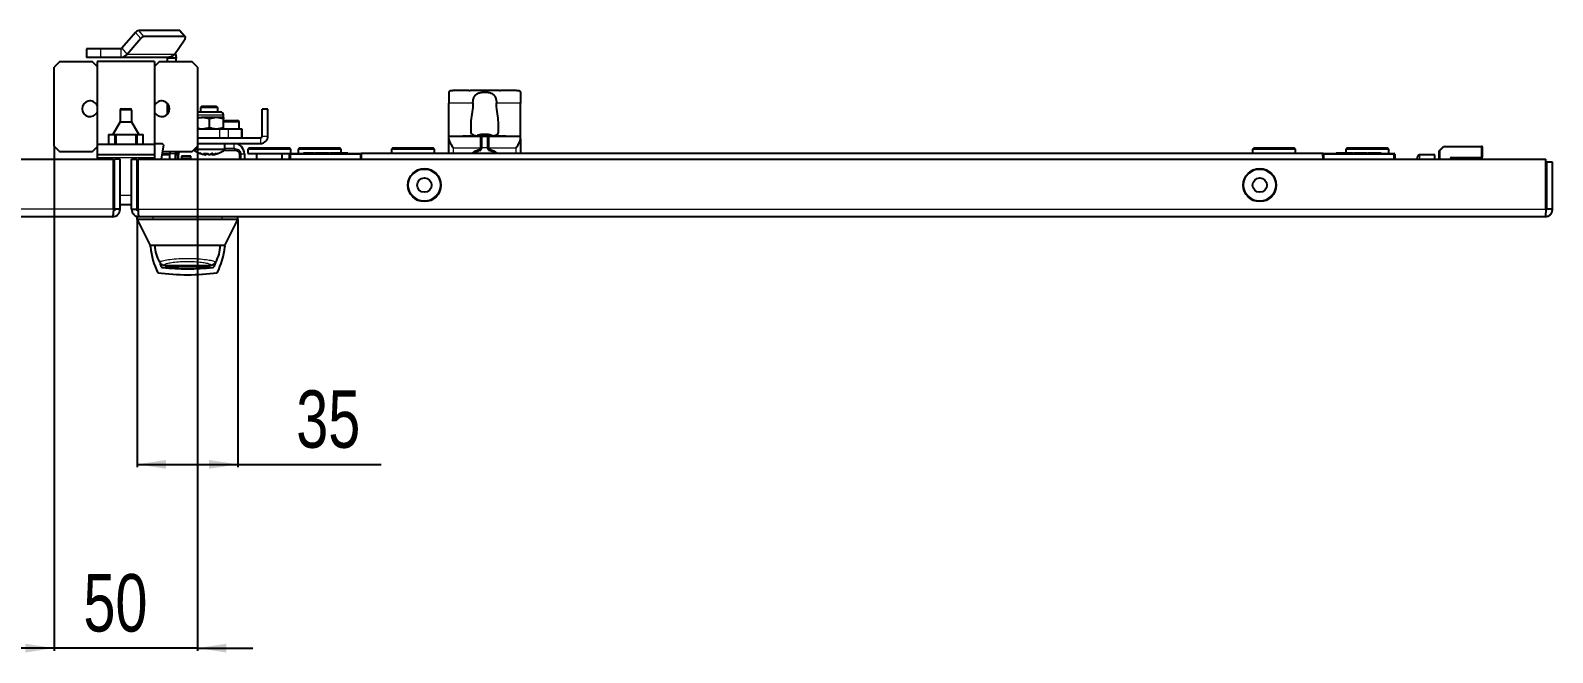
# Model space of a CAD drawing. Header units: millimetres. Extents: x -752 to 2755, y -1229 to 1219.
# Drawn here: x 1852 to 2383, y -1229 to -1013 of the extents above; entities that cross this region are included whole.
import ezdxf

# ---------------------------------------------------------------- set-up
doc = ezdxf.new("R2010")
doc.units = ezdxf.units.MM
doc.layers.add('FORMAT', color=7, linetype='Continuous')
doc.styles.add('SLDTEXTSTYLE0', font='TXT', dxfattribs={"width": 0.75})
doc.dimstyles.new('SLDDIMSTYLE0', dxfattribs={"dimtxt": 20, "dimasz": 10, "dimexe": 0, "dimexo": 0.0625, "dimgap": 5, "dimtad": 2, "dimdec": 1, "dimrnd": 1e-09, "dimzin": 12, "dimdsep": 46, "dimtxsty": 'SLDTEXTSTYLE0', "dimsah": 1, "dimcen": 0.09, "dimadec": 0, "dimazin": 3, "dimtfac": 1, "dimtofl": 0, "dimtmove": 0, "dimatfit": 3, "dimfxl": 0, "dimfrac": 2, "dimtolj": 1, "dimtzin": 12, "dimarcsym": 0})
doc.dimstyles.new('SLDDIMSTYLE1', dxfattribs={"dimtxt": 20, "dimasz": 10, "dimexe": 0, "dimexo": 0.0625, "dimgap": 5, "dimtad": 2, "dimdec": 1, "dimrnd": 1e-09, "dimzin": 12, "dimdsep": 46, "dimtxsty": 'SLDTEXTSTYLE0', "dimsah": 1, "dimcen": 0.09, "dimadec": 0, "dimazin": 3, "dimtfac": 1, "dimtmove": 0, "dimatfit": 0, "dimfxl": 0, "dimfrac": 2, "dimtolj": 1, "dimtzin": 12, "dimarcsym": 0})

# ---------------------------------------------------------------- blocks, each defined once
blk = doc.blocks.new('_D_12')
at = {"layer": 'FORMAT'}
for p, q in [((1860.62, -1052.96), (1860.62, -1228.8)), ((1910.62, -1052.96), (1910.62, -1228.8)), ((1860.62, -1227.8), (1841.39, -1227.8)), ((1910.62, -1227.8), (1860.62, -1227.8)), ((1910.62, -1227.8), (1929.85, -1227.8))]:
    blk.add_line(p, q, dxfattribs=at)
for points in [[(1860.62, -1227.8), (1850.62, -1226.27), (1850.62, -1229.34)], [(1910.62, -1227.8), (1920.62, -1229.34), (1920.62, -1226.27)]]:
    blk.add_solid(points, dxfattribs=at)
at = {"layer": 'FORMAT', "insert": (1870.84, -1202.02), "char_height": 20, "attachment_point": 1, "style": 'SLDTEXTSTYLE0'}
blk.add_mtext('50', dxfattribs=at)
blk = doc.blocks.new('_D_13')
at = {"layer": 'FORMAT'}
for p, q in [((1889.62, -1078.56), (1889.62, -1164.8)), ((1924.62, -1078.56), (1924.62, -1164.8)), ((1889.62, -1163.8), (1924.62, -1163.8)), ((1924.62, -1163.8), (1974.54, -1163.8))]:
    blk.add_line(p, q, dxfattribs=at)
for points in [[(1889.62, -1163.8), (1899.62, -1165.34), (1899.62, -1162.27)], [(1924.62, -1163.8), (1914.62, -1162.27), (1914.62, -1165.34)]]:
    blk.add_solid(points, dxfattribs=at)
at = {"layer": 'FORMAT', "insert": (1944.98, -1138.02), "char_height": 20, "attachment_point": 1, "style": 'SLDTEXTSTYLE0'}
blk.add_mtext('35', dxfattribs=at)

msp = doc.modelspace()

# ---------------------------------------------------------------- linework, layer by layer
at = {"color": 7, "linetype": 'Continuous', "lineweight": 25}
for p, q in [((1904.22, -1012.68), (1890.09, -1012.68)), ((1888.97, -1013.39), (1884.21, -1018.89)), ((1890.81, -1015.51), (1886.05, -1021.01)), ((1906.06, -1014.8), (1891.92, -1014.8)), ((1902.52, -1021.01), (1906.09, -1015.89)), ((1906.35, -1014.91), (1904.51, -1012.78)), ((1871.9, -1019.06), (1871.9, -1022.06)), ((1876.9, -1019.06), (1871.9, -1019.06)), ((1876.9, -1022.06), (1871.9, -1022.06)), ((1883.84, -1019.06), (1876.9, -1019.06)), ((1883.84, -1022.06), (1876.9, -1022.06)), ((1900.37, -1022.06), (1883.84, -1022.06)), ((1903.12, -1022.36), (1900.12, -1022.36)), ((1900.12, -1023.45), (1900.12, -1022.36)), ((1903.12, -1023.45), (1903.12, -1022.36)), ((1862.62, -1023.45), (1860.62, -1025.45)), ((1860.62, -1052.95), (1860.62, -1025.45)), ((1862.62, -1023.45), (1873.87, -1023.45)), ((1875.62, -1025.2), (1873.87, -1023.45)), ((1895.62, -1023.45), (1875.62, -1023.45)), ((1875.62, -1023.45), (1875.62, -1052.45)), ((1897.37, -1023.45), (1895.62, -1025.2)), ((1895.62, -1023.45), (1895.62, -1052.45)), ((1897.37, -1023.45), (1908.62, -1023.45)), ((1910.62, -1025.45), (1908.62, -1023.45)), ((1910.62, -1025.45), (1910.62, -1052.95)), ((2005.14, -1033.65), (1999.62, -1033.65)), ((2006.03, -1033.6), (2005.51, -1033.61)), ((2015.22, -1033.55), (2006.03, -1033.55)), ((2015.74, -1033.61), (2015.22, -1033.59)), ((2021.62, -1033.65), (2016.11, -1033.65)), ((1900.12, -1038.69), (1900.12, -1038.06)), ((1900.12, -1038.69), (1900.57, -1038.69)), ((1900.12, -1041.83), (1900.12, -1038.69)), ((1912.12, -1039.05), (1911.62, -1039.55)), ((1912.12, -1039.05), (1916.91, -1039.05)), ((1916.91, -1039.05), (1917.12, -1039.05)), ((1917.62, -1039.55), (1917.12, -1039.05)), ((1998.12, -1034.21), (1998.12, -1038.05)), ((1998.12, -1049.55), (1998.12, -1038.05)), ((2023.12, -1034.21), (2023.12, -1038.05)), ((2023.12, -1049.55), (2023.12, -1038.05)), ((1883.62, -1044.45), (1881.12, -1048.95)), ((1883.62, -1040.45), (1883.62, -1044.45)), ((1883.62, -1044.45), (1887.63, -1044.45)), ((1884.12, -1039.95), (1887.13, -1039.95)), ((1887.63, -1040.45), (1887.63, -1044.45)), ((1887.63, -1044.45), (1890.12, -1048.95)), ((1910.65, -1041.05), (1910.62, -1041.05)), ((1910.62, -1043.05), (1912.23, -1043.05)), ((1910.65, -1041.05), (1918.59, -1041.05)), ((1911.62, -1039.55), (1911.62, -1041.05)), ((1917.37, -1039.55), (1911.62, -1039.55)), ((1914.76, -1043.49), (1912.23, -1043.05)), ((1917.23, -1043.05), (1912.23, -1043.05)), ((1914.76, -1046.6), (1914.76, -1043.49)), ((1919.69, -1043.49), (1917.23, -1043.05)), ((1919.62, -1043.05), (1917.23, -1043.05)), ((1917.62, -1039.55), (1917.37, -1039.55)), ((1917.62, -1041.05), (1917.62, -1039.55)), ((1919.62, -1043.05), (1919.62, -1042.08)), ((1919.69, -1043.08), (1919.62, -1043.05)), ((1919.62, -1043.05), (1919.62, -1043.05)), ((1919.69, -1043.14), (1919.64, -1043.11)), ((1919.69, -1046.6), (1919.69, -1043.49)), ((1919.69, -1044.05), (1924.52, -1044.05)), ((1935.12, -1040.05), (1933.12, -1040.05)), ((1933.12, -1049.45), (1933.12, -1040.05)), ((1935.12, -1049.45), (1935.12, -1040.05)), ((1879.62, -1048.95), (1879.62, -1052.45)), ((1879.62, -1048.95), (1881.12, -1048.95)), ((1881.12, -1048.95), (1890.12, -1048.95)), ((1882.12, -1048.95), (1882.12, -1052.45)), ((1889.12, -1048.95), (1889.12, -1052.45)), ((1890.12, -1048.95), (1891.62, -1048.95)), ((1891.62, -1052.45), (1891.62, -1048.95)), ((1918.31, -1047.05), (1910.62, -1047.05)), ((1914.76, -1046.6), (1912.23, -1047.05)), ((1919.69, -1046.6), (1917.23, -1047.05)), ((1921.39, -1047.05), (1918.31, -1047.05)), ((1919.62, -1047.05), (1919.62, -1047.05)), ((1925.85, -1047.05), (1921.39, -1047.05)), ((1925.12, -1047.05), (1925.12, -1044.65)), ((1926.12, -1047.05), (1925.85, -1047.05)), ((1926.12, -1050.05), (1926.12, -1047.05)), ((1998.12, -1050.42), (1998.12, -1049.55)), ((1998.12, -1049.55), (2011.62, -1049.55)), ((2003, -1049.45), (2003, -1049.55)), ((2003.15, -1049.45), (2003.15, -1049.55)), ((2003.26, -1049.45), (2003.26, -1049.55)), ((2004.07, -1049.45), (2003.26, -1049.45)), ((2004.07, -1049.45), (2004.07, -1049.55)), ((2004.23, -1049.45), (2004.23, -1049.55)), ((2004.34, -1049.45), (2004.34, -1049.55)), ((2004.68, -1049.45), (2004.68, -1049.55)), ((2004.86, -1049.45), (2004.86, -1049.55)), ((2005.4, -1049.45), (2005.4, -1049.55)), ((2005.77, -1045.33), (2005.77, -1047.92)), ((2005.88, -1049.45), (2005.88, -1049.55)), ((2006.05, -1049.45), (2006.05, -1049.55)), ((2006.5, -1049.45), (2006.5, -1049.55)), ((2006.64, -1049.45), (2006.64, -1049.55)), ((2006.76, -1049.45), (2006.76, -1049.55)), ((2007.08, -1049.45), (2007.08, -1049.55)), ((2008.35, -1049.45), (2007.24, -1049.45)), ((2008.35, -1049.45), (2008.35, -1049.55)), ((2008.49, -1049.45), (2008.49, -1049.55)), ((2008.68, -1049.45), (2008.68, -1049.55)), ((2008.69, -1049.45), (2008.69, -1049.55)), ((2009.29, -1049.45), (2008.69, -1049.45)), ((2009.29, -1049.45), (2009.29, -1049.55)), ((2010.18, -1049.45), (2009.61, -1049.45)), ((2009.62, -1053.55), (2009.62, -1049.55)), ((2009.62, -1049.55), (2011.62, -1049.55)), ((2009.9, -1049.22), (2009.87, -1048.99)), ((2010.12, -1049.22), (2010.1, -1048.92)), ((2010.18, -1049.45), (2010.18, -1049.55)), ((2010.19, -1049.45), (2010.19, -1049.55)), ((2010.2, -1049.45), (2010.37, -1049.45)), ((2010.37, -1049.45), (2010.37, -1049.45)), ((2010.37, -1049.45), (2010.37, -1049.55)), ((2010.39, -1049.45), (2010.39, -1049.55)), ((2010.55, -1049.45), (2010.55, -1049.55)), ((2011.34, -1049.45), (2010.55, -1049.45)), ((2011.34, -1049.45), (2011.34, -1049.55)), ((2011.49, -1049.45), (2011.49, -1049.55)), ((2011.57, -1048.95), (2011.57, -1048.92)), ((2011.61, -1049.45), (2011.61, -1049.55)), ((2011.62, -1049.55), (2011.62, -1053.55)), ((2011.64, -1049.48), (2011.89, -1049.47)), ((2012.04, -1049.45), (2012.04, -1049.55)), ((2012.12, -1049.55), (2023.12, -1049.55)), ((2012.13, -1049.04), (2012.13, -1048.99)), ((2012.16, -1049.45), (2012.16, -1049.55)), ((2012.53, -1049.45), (2012.53, -1049.55)), ((2012.78, -1049.45), (2012.78, -1049.55)), ((2012.9, -1049.45), (2012.9, -1049.55)), ((2013.05, -1049.45), (2013.05, -1049.55)), ((2013.16, -1049.45), (2013.16, -1049.55)), ((2013.6, -1049.45), (2013.6, -1049.55)), ((2013.62, -1049.45), (2013.6, -1049.45)), ((2013.63, -1049.45), (2013.63, -1049.55)), ((2013.66, -1049.45), (2013.66, -1049.55)), ((2013.83, -1049.45), (2013.83, -1049.55)), ((2014.18, -1049.45), (2014.18, -1049.55)), ((2014.67, -1049.45), (2014.67, -1049.55)), ((2014.87, -1049.45), (2014.87, -1049.55)), ((2015.21, -1049.45), (2015.21, -1049.55)), ((2015.36, -1049.45), (2015.36, -1049.55)), ((2016.43, -1049.45), (2015.36, -1049.45)), ((2015.47, -1047.92), (2015.47, -1045.33)), ((2016.43, -1049.45), (2016.43, -1049.55)), ((2016.74, -1049.45), (2016.74, -1049.55)), ((2016.9, -1049.45), (2016.9, -1049.55)), ((2017.28, -1049.45), (2017.28, -1049.55)), ((2018.03, -1049.45), (2017.28, -1049.45)), ((2018.03, -1049.45), (2018.03, -1049.55)), ((2023.12, -1050.42), (2023.12, -1049.55)), ((1860.62, -1052.95), (1862.62, -1054.95)), ((1873.87, -1054.95), (1862.62, -1054.95)), ((1873.87, -1054.95), (1875.62, -1053.2)), ((1895.62, -1052.45), (1875.62, -1052.45)), ((1875.62, -1052.45), (1875.62, -1055.95)), ((1895.62, -1052.05), (1898.25, -1052.05)), ((1895.62, -1052.45), (1895.62, -1055.95)), ((1898.69, -1052.48), (1897.95, -1057.55)), ((1898.69, -1052.48), (1898.25, -1052.05)), ((1908.62, -1054.95), (1898.33, -1054.95)), ((1900.99, -1054.95), (1900.92, -1055.65)), ((1908.62, -1054.95), (1910.62, -1052.95)), ((1910.62, -1050.05), (1932.52, -1050.05)), ((1910.62, -1052.05), (1932.52, -1052.05)), ((1923.62, -1053.95), (1920.09, -1053.95)), ((1920.12, -1054.05), (1920.12, -1052.05)), ((1928.62, -1053.55), (1928.12, -1054.05)), ((1928.12, -1054.05), (1928.12, -1055.55)), ((1943.12, -1054.05), (1928.12, -1054.05)), ((1928.62, -1053.55), (1942.62, -1053.55)), ((1943.12, -1054.05), (1942.62, -1053.55)), ((1943.12, -1055.55), (1943.12, -1054.05)), ((1946.12, -1053.55), (1945.62, -1054.05)), ((1945.62, -1054.05), (1945.62, -1055.55)), ((1960.62, -1054.05), (1945.62, -1054.05)), ((1946.12, -1053.55), (1960.12, -1053.55)), ((1960.62, -1054.05), (1960.12, -1053.55)), ((1960.62, -1055.35), (1960.62, -1054.05)), ((1978.62, -1053.55), (1978.12, -1054.05)), ((1978.12, -1054.05), (1978.12, -1055.55)), ((1993.12, -1054.05), (1978.12, -1054.05)), ((1978.62, -1053.55), (1992.62, -1053.55)), ((1993.12, -1054.05), (1992.62, -1053.55)), ((1993.12, -1055.55), (1993.12, -1054.05)), ((1998.12, -1055.55), (1998.12, -1050.42)), ((2009.62, -1053.55), (2009.62, -1053.58)), ((2011.62, -1053.58), (2011.62, -1053.55)), ((2023.12, -1050.42), (2023.12, -1055.55)), ((2278.62, -1053.55), (2278.12, -1054.05)), ((2278.12, -1054.05), (2278.12, -1055.55)), ((2293.12, -1054.05), (2278.12, -1054.05)), ((2278.62, -1053.55), (2292.62, -1053.55)), ((2293.12, -1054.05), (2292.62, -1053.55)), ((2293.12, -1055.55), (2293.12, -1054.05)), ((2311.12, -1053.55), (2310.62, -1054.05)), ((2310.62, -1054.05), (2310.62, -1055.35)), ((2325.62, -1054.05), (2310.62, -1054.05)), ((2311.12, -1053.55), (2325.12, -1053.55)), ((2325.62, -1054.05), (2325.12, -1053.55)), ((2325.62, -1055.55), (2325.62, -1054.05)), ((2343.12, -1054.55), (2344.62, -1053.05)), ((2343.12, -1057.55), (2343.12, -1054.55)), ((2343.32, -1054.63), (2343.12, -1054.55)), ((2344.7, -1053.25), (2344.62, -1053.05)), ((2344.62, -1053.05), (2357.92, -1053.05)), ((2358.12, -1053.25), (2358.12, -1056.85)), ((1390.92, -1057.55), (1881.32, -1057.55)), ((1895.62, -1055.95), (1875.62, -1055.95)), ((1875.62, -1055.95), (1875.62, -1057.03)), ((1875.62, -1057.03), (1875.62, -1057.55)), ((1881.32, -1074.95), (1881.32, -1057.55)), ((1883.62, -1057.55), (1881.62, -1057.55)), ((1881.62, -1074.95), (1881.62, -1057.55)), ((1883.62, -1074.95), (1883.62, -1057.55)), ((1887.62, -1074.95), (1887.62, -1057.55)), ((1887.62, -1057.55), (1889.62, -1057.55)), ((1889.62, -1074.95), (1889.62, -1057.55)), ((1889.92, -1057.55), (2380.32, -1057.55)), ((1889.92, -1074.95), (1889.92, -1057.55)), ((1895.62, -1055.95), (1895.62, -1057.03)), ((1895.62, -1057.03), (1895.62, -1057.55)), ((1900.92, -1055.95), (1898.19, -1055.95)), ((1900.92, -1057.55), (1900.92, -1055.65)), ((1902.92, -1057.55), (1902.92, -1055.65)), ((1903.62, -1055.95), (1902.92, -1055.95)), ((1903.62, -1055.95), (1903.62, -1057.55)), ((1905.02, -1056.5), (1905.02, -1057.55)), ((1908.22, -1056.5), (1905.02, -1056.5)), ((1905.02, -1057.25), (1908.22, -1057.25)), ((1908.22, -1057.55), (1908.22, -1056.5)), ((1913.27, -1055.9), (1913.27, -1055.94)), ((1913.56, -1055.49), (1913.56, -1055.94)), ((1913.56, -1055.94), (1913.56, -1055.49)), ((1913.74, -1055.94), (1913.56, -1055.91)), ((1913.74, -1055.49), (1913.74, -1055.94)), ((1913.77, -1055.94), (1913.77, -1055.48)), ((1914.54, -1055.86), (1914.54, -1055.94)), ((1914.56, -1055.88), (1914.56, -1055.94)), ((1914.62, -1055.91), (1914.56, -1055.94)), ((1915.47, -1055.94), (1915.47, -1055.62)), ((1915.68, -1055.94), (1915.68, -1055.91)), ((1915.98, -1055.85), (1915.98, -1055.94)), ((1916, -1055.84), (1916, -1055.94)), ((1925.62, -1057.55), (1925.62, -1055.95)), ((1926.92, -1055.65), (1926.92, -1057.55)), ((1928.12, -1055.55), (1942.92, -1055.55)), ((1931.12, -1055.55), (1931.12, -1057.55)), ((1940.12, -1057.55), (1940.12, -1055.55)), ((1942.62, -1057.55), (1942.62, -1055.85)), ((1942.92, -1055.55), (1967.32, -1055.55)), ((1947.48, -1055.35), (1947.48, -1055.55)), ((1951.29, -1055.35), (1951.29, -1055.55)), ((1951.29, -1055.35), (1952.09, -1055.35)), ((1952.09, -1055.35), (1952.09, -1055.55)), ((1952.09, -1055.35), (1953.96, -1055.35)), ((1953.42, -1055.35), (1953.42, -1055.32)), ((1953.96, -1055.35), (1953.96, -1055.55)), ((1953.96, -1055.35), (1955.01, -1055.35)), ((1955.01, -1055.35), (1955.01, -1055.55)), ((1955.01, -1055.35), (1956.41, -1055.35)), ((1956.58, -1055.32), (1956.58, -1055.55)), ((1956.67, -1055.35), (1956.67, -1055.55)), ((1956.67, -1055.35), (1958.02, -1055.35)), ((1958.02, -1055.35), (1958.02, -1055.55)), ((1958.02, -1055.35), (1960.02, -1055.35)), ((1960.02, -1055.35), (1960.02, -1055.55)), ((1960.02, -1055.35), (1962.97, -1055.35)), ((1962.97, -1055.35), (1962.97, -1055.55)), ((2302.62, -1055.55), (1967.62, -1055.55)), ((1967.62, -1055.55), (1967.62, -1055.85)), ((1967.62, -1055.85), (1967.62, -1056.49)), ((1967.62, -1056.49), (1967.62, -1057.55)), ((2302.62, -1055.55), (2302.62, -1055.85)), ((2302.62, -1056.49), (2302.62, -1055.85)), ((2302.62, -1056.49), (2302.62, -1057.55)), ((2302.92, -1055.55), (2327.32, -1055.55)), ((2307.27, -1055.35), (2307.27, -1055.55)), ((2307.27, -1055.35), (2307.62, -1055.35)), ((2307.62, -1055.35), (2307.62, -1055.55)), ((2307.62, -1055.35), (2307.87, -1055.35)), ((2307.87, -1055.35), (2307.87, -1055.55)), ((2307.87, -1055.35), (2307.98, -1055.35)), ((2307.98, -1055.35), (2307.98, -1055.55)), ((2309.01, -1055.35), (2309.01, -1055.55)), ((2309.01, -1055.35), (2309.68, -1055.35)), ((2309.68, -1055.35), (2309.68, -1055.55)), ((2309.68, -1055.35), (2310.02, -1055.35)), ((2310.02, -1055.35), (2310.02, -1055.55)), ((2313.34, -1055.55), (2313.34, -1055.32)), ((2313.47, -1055.35), (2314.25, -1055.35)), ((2314.25, -1055.35), (2314.25, -1055.55)), ((2314.25, -1055.35), (2315.05, -1055.35)), ((2315.05, -1055.35), (2315.05, -1055.55)), ((2315.05, -1055.35), (2315.53, -1055.35)), ((2315.53, -1055.35), (2315.53, -1055.55)), ((2315.53, -1055.35), (2316.92, -1055.35)), ((2316.56, -1055.32), (2316.56, -1055.35)), ((2316.92, -1055.35), (2316.92, -1055.55)), ((2316.92, -1055.35), (2317.97, -1055.35)), ((2317.97, -1055.35), (2317.97, -1055.55)), ((2319.02, -1055.35), (2319.02, -1055.55)), ((2319.02, -1055.35), (2320.98, -1055.35)), ((2320.98, -1055.35), (2320.98, -1055.55)), ((2320.98, -1055.35), (2322.97, -1055.35)), ((2322.97, -1055.35), (2322.97, -1055.55)), ((2327.62, -1055.85), (2327.62, -1057.55)), ((2335.62, -1057.55), (2335.62, -1056.65)), ((2341.62, -1056.05), (2336.22, -1056.05)), ((2341.62, -1057.55), (2341.62, -1056.05)), ((2347.12, -1057.25), (2347.12, -1057.55)), ((2357.92, -1057.05), (2347.32, -1057.05)), ((2358.12, -1057.25), (2358.12, -1056.85)), ((2358.12, -1057.25), (2358.12, -1057.55)), ((2380.32, -1074.95), (2380.32, -1057.55)), ((2382.62, -1058.55), (2380.62, -1058.55)), ((2380.62, -1074.95), (2380.62, -1058.55)), ((2382.62, -1074.95), (2382.62, -1058.55)), ((1881.62, -1073.45), (1881.32, -1073.45)), ((1883.62, -1074.95), (1881.62, -1074.95)), ((1881.62, -1075.12), (1881.62, -1075.55)), ((1887.62, -1073.45), (1883.62, -1073.45)), ((1887.62, -1074.95), (1889.62, -1074.95)), ((1889.62, -1075.55), (1889.62, -1074.95)), ((2382.62, -1074.95), (2380.62, -1074.95)), ((1881.02, -1077.55), (1391.22, -1077.55)), ((1889.62, -1078.55), (1889.62, -1077.55)), ((1890.22, -1077.55), (1889.62, -1077.55)), ((1889.62, -1078.55), (1894.12, -1087.55)), ((2380.02, -1077.55), (1890.22, -1077.55)), ((1919.12, -1078.55), (1895.12, -1078.55)), ((1920.12, -1087.55), (1924.65, -1078.49)), ((1924.62, -1078.55), (1924.62, -1077.55)), ((1896.52, -1087.55), (1894.12, -1087.55)), ((1894.16, -1087.55), (1894.16, -1087.75)), ((1917.72, -1087.55), (1896.52, -1087.55)), ((1920.12, -1087.55), (1917.72, -1087.55)), ((1920.08, -1087.75), (1920.08, -1087.55)), ((1901.29, -1094.53), (1912.89, -1094.53)), ((1901.29, -1094.53), (1901.44, -1094.53))]:
    msp.add_line(p, q, dxfattribs=at)
at = {"color": 8, "linetype": 'Continuous', "lineweight": 18}
for p, q in [((1891.92, -1014.8), (1890.09, -1012.68)), ((1906.06, -1014.8), (1904.22, -1012.68)), ((1890.81, -1015.51), (1888.97, -1013.39)), ((1876.9, -1022.06), (1876.9, -1019.06)), ((1883.84, -1019.06), (1883.84, -1022.06)), ((1884.21, -1018.89), (1886.05, -1021.01)), ((1902.52, -1021.01), (1886.05, -1021.01)), ((2006.53, -1038.05), (1998.12, -1038.05)), ((2023.12, -1038.05), (2014.72, -1038.05)), ((1887.63, -1040.45), (1883.62, -1040.45)), ((1910.62, -1042.08), (1919.62, -1042.08)), ((1881.62, -1048.95), (1881.62, -1052.45)), ((1889.62, -1048.95), (1889.62, -1052.45)), ((1918.31, -1050.05), (1918.31, -1047.05)), ((1925.12, -1044.65), (1919.69, -1044.65)), ((1921.39, -1050.05), (1921.39, -1047.05)), ((1925.85, -1050.05), (1925.85, -1047.05)), ((1933.12, -1049.45), (1935.12, -1049.45)), ((2007.24, -1049.45), (2007.24, -1049.55)), ((2009.12, -1053.55), (2009.12, -1049.55)), ((2012.12, -1049.55), (2012.12, -1053.55)), ((1909.12, -1054.45), (1909.81, -1054.45)), ((1919.56, -1054.25), (1909.32, -1054.25)), ((1919.65, -1054.05), (1909.52, -1054.05)), ((1919.45, -1054.45), (1923.62, -1054.45)), ((1920.02, -1054.25), (1919.56, -1054.25)), ((1920.12, -1054.05), (1919.65, -1054.05)), ((1923.32, -1054.05), (1923.32, -1052.05)), ((1932.52, -1050.05), (1932.52, -1052.05)), ((1999.62, -1053.55), (1999.62, -1055.55)), ((1999.62, -1053.55), (2009.12, -1053.55)), ((2008.76, -1054.06), (2008.9, -1054.54)), ((2009.12, -1053.55), (2009.62, -1053.55)), ((2009.12, -1053.58), (2009.12, -1053.55)), ((2009.12, -1053.58), (2009.62, -1053.58)), ((2011.62, -1053.55), (2009.62, -1053.55)), ((2011.62, -1053.55), (2012.12, -1053.55)), ((2011.62, -1053.58), (2012.12, -1053.58)), ((2012.12, -1053.55), (2012.12, -1053.58)), ((2012.12, -1053.55), (2021.62, -1053.55)), ((2012.35, -1054.54), (2012.49, -1054.06)), ((2021.62, -1055.55), (2021.62, -1053.55)), ((2344.7, -1053.25), (2343.32, -1054.63)), ((2343.32, -1054.63), (2343.32, -1057.55)), ((2357.92, -1053.25), (2344.7, -1053.25)), ((2357.92, -1053.25), (2357.92, -1053.05)), ((2357.92, -1056.85), (2357.92, -1053.25)), ((2358.12, -1053.25), (2357.92, -1053.25)), ((1895.62, -1057.03), (1875.62, -1057.03)), ((1898.24, -1055.55), (1900.92, -1055.55)), ((1902.92, -1055.65), (1900.92, -1055.65)), ((1902.92, -1055.55), (1903.7, -1055.55)), ((1904.12, -1057.55), (1904.12, -1055.95)), ((1908.22, -1056.7), (1905.02, -1056.7)), ((1925.12, -1055.95), (1925.12, -1057.55)), ((1925.56, -1055.65), (1926.92, -1055.65)), ((1942.92, -1055.85), (1942.62, -1055.85)), ((1942.92, -1055.55), (1942.92, -1055.85)), ((1942.92, -1055.85), (1942.92, -1057.55)), ((1967.32, -1055.85), (1942.92, -1055.85)), ((1948.72, -1055.35), (1948.72, -1055.55)), ((1967.32, -1055.55), (1967.32, -1055.85)), ((1967.32, -1057.55), (1967.32, -1055.85)), ((1967.62, -1055.85), (1967.32, -1055.85)), ((2302.92, -1055.85), (2302.62, -1055.85)), ((2302.92, -1055.85), (2302.92, -1055.55)), ((2327.32, -1055.85), (2302.92, -1055.85)), ((2302.92, -1055.85), (2302.92, -1057.55)), ((2311.75, -1055.35), (2311.75, -1055.55)), ((2327.32, -1055.55), (2327.32, -1055.85)), ((2327.32, -1057.55), (2327.32, -1055.85)), ((2327.62, -1055.85), (2327.32, -1055.85)), ((2336.22, -1056.05), (2336.22, -1057.55)), ((2346.92, -1057.55), (2346.92, -1057.25)), ((2347.12, -1057.25), (2346.92, -1057.25)), ((2347.32, -1057.25), (2347.12, -1057.25)), ((2347.32, -1056.85), (2357.92, -1056.85)), ((2347.32, -1057.05), (2347.32, -1056.85)), ((2347.32, -1057.05), (2347.32, -1057.25)), ((2357.92, -1057.25), (2347.32, -1057.25)), ((2347.32, -1057.25), (2347.32, -1057.55)), ((2358.12, -1056.85), (2357.92, -1056.85)), ((2357.92, -1057.05), (2357.92, -1056.85)), ((2357.92, -1057.05), (2357.92, -1057.25)), ((2358.12, -1057.25), (2357.92, -1057.25)), ((2357.92, -1057.55), (2357.92, -1057.25)), ((1881.62, -1070.19), (1881.32, -1070.19)), ((1887.62, -1070.19), (1883.62, -1070.19)), ((1881.32, -1074.95), (1390.92, -1074.95)), ((1889.92, -1074.95), (2380.32, -1074.95)), ((1895.12, -1078.55), (1895.12, -1077.55)), ((1919.12, -1078.55), (1919.12, -1077.55))]:
    msp.add_line(p, q, dxfattribs=at)
at = {"color": 7, "linetype": 'Continuous', "lineweight": 25, "flags": 128}
for points in [[(1906.09, -1015.89), (1906.23, -1015.66), (1906.34, -1015.46), (1906.4, -1015.27), (1906.42, -1015.11), (1906.39, -1014.98), (1906.32, -1014.88), (1906.21, -1014.82), (1906.06, -1014.8)], [(1915.98, -1055.9), (1915.96, -1055.9), (1915.68, -1055.94)], [(2380.62, -1064.05), (2380.48, -1063.8), (2380.32, -1063.53)], [(2380.32, -1072.56), (2380.48, -1072.3), (2380.62, -1072.05)], [(1898.01, -1094.98), (1897.65, -1094.08), (1897.54, -1093.81)], [(1916.82, -1093.49), (1916.6, -1094.08), (1916.24, -1094.98)]]:
    msp.add_lwpolyline(points, dxfattribs=at)
at = {"color": 8, "linetype": 'Continuous', "lineweight": 18, "flags": 128}
for points in [[(2380.32, -1064.12), (2380.61, -1064.71), (2380.62, -1064.73)], [(2380.62, -1071.36), (2380.61, -1071.38), (2380.32, -1071.97)]]:
    msp.add_lwpolyline(points, dxfattribs=at)
at = {"color": 7, "linetype": 'Continuous', "lineweight": 25}
for centre, radius in [((1989.62, -1066.55), 5.75), ((1989.62, -1066.55), 2.5), ((2280.62, -1066.55), 5.75), ((2280.62, -1066.55), 2.5)]:
    msp.add_circle(centre, radius, dxfattribs=at)
at = {"color": 8, "linetype": 'Continuous', "lineweight": 18}
for centre in [(1989.62, -1066.55), (2280.62, -1066.55)]:
    msp.add_circle(centre, 5.5, dxfattribs=at)
at = {"color": 7, "linetype": 'Continuous', "lineweight": 25}
for centre, radius, start, end in [((1890.5, -1014.56), 1.93, 102.4839, 142.4022), ((1904.26, -1013.03), 0.349, 43.9283, 95.9288), ((1892.34, -1016.69), 1.93, 102.4839, 142.4022), ((1883.84, -1018.57), 0.488, 270.8794, 320.2435), ((1883.8, -1019.14), 2.93, 270.8794, 320.2435), ((1873.12, -1039.95), 2.75, 24.62, 335.38), ((1898.12, -1039.95), 2.75, 204.62, 155.38), ((1884.12, -1040.45), 0.5, 90, 180), ((1887.13, -1040.45), 0.5, 0, 90), ((1918.59, -1042.08), 1.03, 0, 90), ((1924.52, -1044.65), 0.6, 0, 90), ((1932.52, -1049.45), 2.6, 270, 0), ((1932.52, -1049.45), 0.6, 270, 0), ((2010.62, -1056.85), 8, 100.361, 108.4448), ((2009.86, -1052.7), 3.79, 92.8918, 101.4174), ((2010.74, -1051.17), 2.34, 111.7218, 124.6037), ((2009.95, -1056.48), 7.26, 85.7578, 94.2422), ((2009.58, -1049.51), 0.598, 60.5239, 80.9896), ((2010.37, -1056.47), 7.56, 92.0564, 94.6598), ((2009.89, -1053.27), 4.35, 79.331, 87.2142), ((2013.88, -1049.97), 3.47, 163.5344, 167.7658), ((2011.35, -1053.27), 4.35, 92.7858, 100.669), ((2010.87, -1056.46), 7.54, 81.9171, 87.9462), ((2011.65, -1049.44), 0.529, 98.3794, 107.9547), ((2011.38, -1052.7), 3.79, 78.5826, 87.1082), ((2010.55, -1055.26), 6.42, 69.7014, 77.5656), ((2010.62, -1056.85), 8, 70.1746, 79.639), ((2010.63, -1056.8), 7.96, 71.9524, 79.1092), ((2012.93, -1049.85), 0.629, 75.5606, 104.4394), ((1904.52, -1055.65), 1.6, 154.0555, 180), ((1914.62, -1047.05), 9, 233.1301, 260.0618), ((1914.62, -1047.05), 9, 279.9382, 306.8699), ((1919.87, -1054.05), 0.25, 306.8699, 0), ((1923.32, -1055.65), 3.6, 0, 90), ((2010.62, -1060.55), 6.25, 106.0134, 126.8699), ((2008.62, -1053.58), 1, 286.0134, 0), ((2012.62, -1053.58), 1, 180, 253.9866), ((2010.62, -1060.55), 6.25, 53.1301, 73.9866), ((2357.92, -1053.25), 0.2, 0, 90), ((1914.74, -1047.32), 8.7, 247.0438, 262.1958), ((1914.34, -1049.26), 6.77, 243.8434, 260.9245), ((1913.37, -1048.42), 7.07, 264.247, 275.753), ((1914.39, -1053.29), 2.78, 231.3972, 252.5593), ((1913.95, -1051.16), 4.83, 261.5144, 261.8434), ((1913.77, -1055.79), 0.261, 216.1514, 217.2521), ((1914.7, -1047.1), 8.89, 263.7673, 264.0104), ((1915.29, -1053.07), 2.97, 239.1789, 255.2323), ((1915.46, -1054.33), 1.79, 219.0744, 243.9708), ((1913.89, -1051.73), 4.26, 278.6965, 279.0465), ((1915.35, -1051.73), 4.26, 260.9535, 261.3035), ((1913.87, -1052.87), 3.19, 285.2264, 309.2989), ((1914.46, -1054.81), 1.52, 311.5988, 339.6464), ((1914.54, -1047.1), 8.89, 275.9896, 276.2327), ((1914.34, -1048.94), 7.09, 279.4428, 293.2387), ((1915.29, -1051.16), 4.83, 278.1566, 278.4856), ((1914.77, -1047.9), 8.14, 278.7231, 291.6408), ((1917.46, -1054.1), 1.4, 257.0541, 282.9459), ((1942.92, -1055.85), 0.3, 90, 180), ((1967.32, -1055.85), 0.3, 0, 90), ((2302.92, -1055.85), 0.3, 90, 180), ((2327.32, -1055.85), 0.3, 0, 90), ((2336.22, -1056.65), 0.6, 90, 180), ((2347.32, -1057.25), 0.2, 90, 180), ((2357.92, -1056.85), 0.2, 270, 0), ((2373.12, -1068.05), 7.5, 343.7398, 16.2602), ((1886.18, -1087.75), 7.98, 358.267, 359.9999), ((1921.01, -1085.19), 27, 185.961, 206.1695), ((1907.12, -1087.55), 11.4, 180, 210.8742), ((1907.12, -1087.55), 11.4, 329.0561, 0), ((1893.23, -1085.19), 27, 333.8305, 354.0392), ((1928.06, -1087.75), 7.98, 180, 181.7325), ((1907.12, -1015.75), 82, 262.7534, 277.2466), ((1898.47, -1094.78), 0.5, 203.0437, 263.7491), ((1907.12, -1015.75), 80, 263.7491, 276.2509), ((1915.78, -1094.78), 0.5, 276.2509, 336.9563)]:
    msp.add_arc(centre, radius, start, end, dxfattribs=at)
at = {"color": 8, "linetype": 'Continuous', "lineweight": 18}
for centre, radius, start, end in [((2010.62, -1060.55), 6.75, 106.0134, 132.2054), ((2008.62, -1053.58), 0.5, 286.0134, 0), ((2012.62, -1053.58), 0.5, 180, 253.9866), ((2010.62, -1060.55), 6.75, 47.7946, 73.9866), ((2347.32, -1057.25), 0.4, 90, 180)]:
    msp.add_arc(centre, radius, start, end, dxfattribs=at)
at = {"color": 7, "linetype": 'Continuous', "lineweight": 25}
for points in [[(1899.82, -1022.06), (1899.9, -1022.08), (1900.07, -1022.12), (1900.1, -1022.28), (1900.12, -1022.36)], [(1902.52, -1021.01), (1902.37, -1021.16), (1902.07, -1021.48), (1901.54, -1021.81), (1900.97, -1022.02), (1900.57, -1022.05), (1900.37, -1022.06)], [(1923.62, -1053.95), (1923.88, -1053.98), (1924.41, -1054.04), (1925.07, -1054.5), (1925.53, -1055.16), (1925.59, -1055.68), (1925.62, -1055.95)], [(1881.32, -1074.95), (1881.3, -1075.29), (1881.25, -1075.97), (1881.17, -1076.83), (1881.1, -1077.43), (1881.05, -1077.51), (1881.02, -1077.55)], [(1881.02, -1077.55), (1881.36, -1077.51), (1882.04, -1077.43), (1882.9, -1076.83), (1883.5, -1075.97), (1883.58, -1075.29), (1883.62, -1074.95)], [(1890.22, -1077.55), (1890.2, -1077.51), (1890.15, -1077.43), (1890.07, -1076.83), (1890, -1075.97), (1889.95, -1075.29), (1889.92, -1074.95)], [(2380.32, -1074.95), (2380.3, -1075.29), (2380.25, -1075.97), (2380.17, -1076.83), (2380.1, -1077.43), (2380.05, -1077.51), (2380.02, -1077.55)]]:
    msp.add_open_spline(points, degree=3, dxfattribs=at)
for points, knots in [([(1902.67, -1020.79), (1902.74, -1020.89), (1903.07, -1021.34), (1903.1, -1021.92), (1903.12, -1022.36)], [0, 0, 0, 0, 0.222729, 1, 1, 1, 1]), ([(1999.62, -1033.65), (1999.46, -1033.65), (1999.12, -1033.66), (1998.67, -1033.72), (1998.33, -1033.84), (1998.15, -1034.01), (1998.13, -1034.15), (1998.12, -1034.21)], [0, 0, 0, 0, 0.2129, 0.425707, 0.640613, 0.853382, 1, 1, 1, 1]), ([(2005.14, -1033.65), (2005.24, -1033.64), (2005.37, -1033.62), (2005.49, -1033.61), (2005.51, -1033.61)], [0, 0, 0, 0, 0.7894027, 1, 1, 1, 1]), ([(2015.74, -1033.61), (2015.76, -1033.61), (2015.87, -1033.62), (2016, -1033.64), (2016.11, -1033.65)], [0, 0, 0, 0, 0.161974, 1, 1, 1, 1]), ([(2023.12, -1034.21), (2023.11, -1034.13), (2023.08, -1033.97), (2022.84, -1033.81), (2022.48, -1033.71), (2022.06, -1033.66), (2021.76, -1033.65), (2021.62, -1033.65)], [0, 0, 0, 0, 0.205683, 0.411346, 0.618649, 0.832339, 1, 1, 1, 1]), ([(2006.53, -1038.05), (2006.48, -1039.05), (2006.37, -1041.19), (2005.85, -1043.63), (2005.79, -1044.94), (2005.77, -1045.33)], [0, 0, 0, 0, 0.378823, 0.812228, 1, 1, 1, 1]), ([(2006.53, -1038.05), (2006.55, -1037.63), (2006.59, -1036.8), (2006.96, -1035.71), (2007.61, -1034.9), (2008.53, -1034.41), (2009.68, -1034.17), (2011.01, -1034.12), (2012.36, -1034.29), (2013.48, -1034.76), (2014.21, -1035.56), (2014.6, -1036.59), (2014.71, -1037.46), (2014.72, -1037.95), (2014.72, -1038.05)], [0, 0, 0, 0, 0.0885051, 0.1771377, 0.2628581, 0.3446937, 0.4304853, 0.5251934, 0.6256454, 0.7239113, 0.8124944, 0.894483, 0.9789968, 1, 1, 1, 1]), ([(2015.47, -1045.33), (2015.39, -1044.42), (2015.22, -1042.56), (2014.75, -1039.97), (2014.72, -1038.43), (2014.72, -1038.05)], [0, 0, 0, 0, 0.417668, 0.852903, 1, 1, 1, 1]), ([(1912.23, -1043.05), (1912.17, -1043.05), (1911.62, -1043.05), (1911.09, -1043.19), (1910.62, -1043.32)], [0, 0, 0, 0, 0.1109, 1, 1, 1, 1]), ([(1917.23, -1043.05), (1917.17, -1043.05), (1916.33, -1043.05), (1915.52, -1043.28), (1914.76, -1043.49)], [0, 0, 0, 0, 0.070201, 1, 1, 1, 1]), ([(1919.62, -1043.05), (1919.63, -1043.05), (1919.65, -1043.08), (1919.67, -1043.32), (1919.69, -1043.49)], [0, 0, 0, 0, 0.268634, 1, 1, 1, 1]), ([(1912.23, -1047.05), (1912.17, -1047.05), (1911.62, -1047.04), (1911.09, -1046.9), (1910.62, -1046.77)], [0, 0, 0, 0, 0.1108998, 1, 1, 1, 1]), ([(1917.23, -1047.05), (1917.17, -1047.05), (1916.33, -1047.04), (1915.52, -1046.81), (1914.76, -1046.6)], [0, 0, 0, 0, 0.070201, 1, 1, 1, 1]), ([(1919.62, -1047.05), (1919.63, -1047.04), (1919.65, -1047.01), (1919.67, -1046.77), (1919.69, -1046.6)], [0, 0, 0, 0, 0.268634, 1, 1, 1, 1]), ([(2003.15, -1049.45), (2003.12, -1049.45), (2003.08, -1049.45), (2003.03, -1049.45), (2003, -1049.45), (2003, -1049.45), (2003, -1049.45)], [0, 0, 0, 0, 0.280836, 0.55925, 0.779182, 1, 1, 1, 1]), ([(2003.26, -1049.45), (2003.26, -1049.45), (2003.26, -1049.45), (2003.24, -1049.45), (2003.19, -1049.45), (2003.16, -1049.45), (2003.15, -1049.45)], [0, 0, 0, 0, 0.2808879, 0.5594825, 0.7792702, 1, 1, 1, 1]), ([(2004.23, -1049.45), (2004.21, -1049.45), (2004.18, -1049.45), (2004.12, -1049.45), (2004.09, -1049.45), (2004.07, -1049.45)], [0, 0, 0, 0, 0.2806376, 0.5608768, 1, 1, 1, 1]), ([(2004.34, -1049.45), (2004.34, -1049.45), (2004.34, -1049.45), (2004.31, -1049.45), (2004.27, -1049.45), (2004.24, -1049.45), (2004.23, -1049.45)], [0, 0, 0, 0, 0.280941, 0.559114, 0.779089, 1, 1, 1, 1]), ([(2004.86, -1049.45), (2004.8, -1049.45), (2004.7, -1049.45), (2004.68, -1049.45), (2004.68, -1049.45)], [0, 0, 0, 0, 0.559312, 1, 1, 1, 1]), ([(2005.4, -1049.45), (2005.34, -1049.45), (2005.22, -1049.45), (2005.02, -1049.45), (2004.92, -1049.45), (2004.86, -1049.45)], [0, 0, 0, 0, 0.280496, 0.560765, 1, 1, 1, 1]), ([(2005.88, -1049.45), (2005.81, -1049.45), (2005.68, -1049.45), (2005.48, -1049.45), (2005.4, -1049.45)], [0, 0, 0, 0, 0.560137, 1, 1, 1, 1]), ([(2005.77, -1047.92), (2005.82, -1048.19), (2005.9, -1048.73), (2006.69, -1049.19), (2007.69, -1049.39), (2008.46, -1049.43), (2008.74, -1049.44)], [0, 0, 0, 0, 0.289157, 0.579411, 0.847533, 1, 1, 1, 1]), ([(2006.05, -1049.45), (2006.04, -1049.45), (2006.03, -1049.45), (2005.92, -1049.45), (2005.88, -1049.45)], [0, 0, 0, 0, 0.559914, 1, 1, 1, 1]), ([(2006.64, -1049.45), (2006.62, -1049.45), (2006.58, -1049.45), (2006.53, -1049.45), (2006.5, -1049.45), (2006.5, -1049.45), (2006.5, -1049.45)], [0, 0, 0, 0, 0.280765, 0.559178, 0.779175, 1, 1, 1, 1]), ([(2006.76, -1049.45), (2006.76, -1049.45), (2006.76, -1049.45), (2006.73, -1049.45), (2006.69, -1049.45), (2006.66, -1049.45), (2006.64, -1049.45)], [0, 0, 0, 0, 0.280828, 0.559417, 0.779393, 1, 1, 1, 1]), ([(2007.24, -1049.45), (2007.21, -1049.45), (2007.17, -1049.45), (2007.11, -1049.45), (2007.08, -1049.45), (2007.08, -1049.45), (2007.08, -1049.45)], [0, 0, 0, 0, 0.2809514, 0.5599669, 0.7794314, 1, 1, 1, 1]), ([(2008.49, -1049.45), (2008.49, -1049.45), (2008.49, -1049.45), (2008.45, -1049.45), (2008.4, -1049.45), (2008.37, -1049.45), (2008.35, -1049.45)], [0, 0, 0, 0, 0.280713, 0.558701, 0.779045, 1, 1, 1, 1]), ([(2008.69, -1049.45), (2008.69, -1049.45), (2008.68, -1049.45), (2008.68, -1049.45), (2008.68, -1049.45)], [0, 0, 0, 0, 0.560081, 1, 1, 1, 1]), ([(2009.12, -1049.55), (2009.13, -1049.55), (2009.13, -1049.55), (2009.13, -1049.55), (2009.15, -1049.55), (2009.18, -1049.55), (2009.3, -1049.55), (2009.52, -1049.55), (2009.59, -1049.55), (2009.62, -1049.55)], [0, 0, 0, 0, 0.00167, 0.003889, 0.009531, 0.034361, 0.132751, 0.526214, 1, 1, 1, 1]), ([(2009.46, -1049.45), (2009.44, -1049.45), (2009.4, -1049.45), (2009.32, -1049.45), (2009.3, -1049.45), (2009.29, -1049.45)], [0, 0, 0, 0, 0.2812256, 0.5615217, 1, 1, 1, 1]), ([(2010.19, -1049.45), (2010.19, -1049.45), (2010.19, -1049.45), (2010.19, -1049.45), (2010.18, -1049.45)], [0, 0, 0, 0, 0.559504, 1, 1, 1, 1]), ([(2010.55, -1049.45), (2010.52, -1049.45), (2010.48, -1049.45), (2010.42, -1049.45), (2010.39, -1049.45), (2010.39, -1049.45), (2010.39, -1049.45)], [0, 0, 0, 0, 0.2808549, 0.5597179, 0.7795181, 1, 1, 1, 1]), ([(2011.49, -1049.45), (2011.46, -1049.45), (2011.42, -1049.45), (2011.37, -1049.45), (2011.35, -1049.45), (2011.34, -1049.45), (2011.34, -1049.45)], [0, 0, 0, 0, 0.280813, 0.559099, 0.77917, 1, 1, 1, 1]), ([(2011.61, -1049.45), (2011.61, -1049.45), (2011.6, -1049.45), (2011.58, -1049.45), (2011.53, -1049.45), (2011.5, -1049.45), (2011.49, -1049.45)], [0, 0, 0, 0, 0.280912, 0.559405, 0.779108, 1, 1, 1, 1]), ([(2011.62, -1049.55), (2011.66, -1049.55), (2011.74, -1049.55), (2012, -1049.55), (2012.12, -1049.55), (2012.12, -1049.55)], [0, 0, 0, 0, 0.475461, 0.994056, 1, 1, 1, 1]), ([(2012.04, -1049.45), (2012.02, -1049.45), (2011.97, -1049.45), (2011.92, -1049.45), (2011.9, -1049.45), (2011.9, -1049.45), (2011.89, -1049.45)], [0, 0, 0, 0, 0.280888, 0.559023, 0.779155, 1, 1, 1, 1]), ([(2012.16, -1049.45), (2012.16, -1049.45), (2012.16, -1049.45), (2012.13, -1049.45), (2012.08, -1049.45), (2012.05, -1049.45), (2012.04, -1049.45)], [0, 0, 0, 0, 0.2809002, 0.5594983, 0.7791483, 1, 1, 1, 1]), ([(2012.53, -1049.45), (2012.47, -1049.45), (2012.36, -1049.45), (2012.23, -1049.45), (2012.17, -1049.45), (2012.16, -1049.45), (2012.16, -1049.45)], [0, 0, 0, 0, 0.280935, 0.559487, 0.779245, 1, 1, 1, 1]), ([(2012.53, -1049.46), (2013, -1049.42), (2013.94, -1049.35), (2014.91, -1049.04), (2015.41, -1048.55), (2015.45, -1048.11), (2015.47, -1047.92)], [0, 0, 0, 0, 0.271204, 0.540316, 0.804082, 1, 1, 1, 1]), ([(2012.78, -1049.45), (2012.74, -1049.45), (2012.66, -1049.45), (2012.57, -1049.45), (2012.53, -1049.45)], [0, 0, 0, 0, 0.559441, 1, 1, 1, 1]), ([(2012.9, -1049.45), (2012.9, -1049.45), (2012.89, -1049.45), (2012.81, -1049.45), (2012.78, -1049.45)], [0, 0, 0, 0, 0.560313, 1, 1, 1, 1]), ([(2013.05, -1049.45), (2013.02, -1049.45), (2012.98, -1049.45), (2012.93, -1049.45), (2012.9, -1049.45), (2012.9, -1049.45), (2012.9, -1049.45)], [0, 0, 0, 0, 0.28091, 0.559174, 0.779166, 1, 1, 1, 1]), ([(2013.16, -1049.45), (2013.16, -1049.45), (2013.16, -1049.45), (2013.14, -1049.45), (2013.09, -1049.45), (2013.06, -1049.45), (2013.05, -1049.45)], [0, 0, 0, 0, 0.280849, 0.55949, 0.779158, 1, 1, 1, 1]), ([(2013.66, -1049.45), (2013.65, -1049.45), (2013.64, -1049.45), (2013.63, -1049.45), (2013.63, -1049.45)], [0, 0, 0, 0, 0.560691, 1, 1, 1, 1]), ([(2013.83, -1049.45), (2013.79, -1049.45), (2013.73, -1049.45), (2013.68, -1049.45), (2013.66, -1049.45)], [0, 0, 0, 0, 0.559542, 1, 1, 1, 1]), ([(2014.18, -1049.45), (2014.11, -1049.45), (2013.99, -1049.45), (2013.88, -1049.45), (2013.83, -1049.45)], [0, 0, 0, 0, 0.560514, 1, 1, 1, 1]), ([(2014.67, -1049.45), (2014.59, -1049.45), (2014.46, -1049.45), (2014.27, -1049.45), (2014.18, -1049.45)], [0, 0, 0, 0, 0.559217, 1, 1, 1, 1]), ([(2014.87, -1049.45), (2014.86, -1049.45), (2014.85, -1049.45), (2014.72, -1049.45), (2014.67, -1049.45)], [0, 0, 0, 0, 0.56034, 1, 1, 1, 1]), ([(2015.36, -1049.45), (2015.34, -1049.45), (2015.3, -1049.45), (2015.24, -1049.45), (2015.21, -1049.45), (2015.21, -1049.45), (2015.21, -1049.45)], [0, 0, 0, 0, 0.280872, 0.559701, 0.779382, 1, 1, 1, 1]), ([(2016.9, -1049.45), (2016.85, -1049.45), (2016.75, -1049.45), (2016.74, -1049.45), (2016.74, -1049.45)], [0, 0, 0, 0, 0.558947, 1, 1, 1, 1]), ([(2017.28, -1049.45), (2017.2, -1049.45), (2017.06, -1049.45), (2016.95, -1049.45), (2016.9, -1049.45)], [0, 0, 0, 0, 0.5597473, 1, 1, 1, 1]), ([(1903.62, -1055.95), (1903.64, -1055.68), (1903.66, -1055.31), (1903.87, -1055.02), (1903.93, -1054.95)], [0, 0, 0, 0, 0.734422, 1, 1, 1, 1]), ([(1998.12, -1050.42), (1998.15, -1050.59), (1998.21, -1051.02), (1998.67, -1051.97), (1999.2, -1052.86), (1999.55, -1053.43), (1999.62, -1053.54), (1999.62, -1053.55)], [0, 0, 0, 0, 0.19414, 0.485275, 0.898779, 0.996769, 1, 1, 1, 1]), ([(2021.62, -1053.55), (2021.63, -1053.54), (2021.7, -1053.43), (2022.05, -1052.86), (2022.58, -1051.97), (2023.04, -1051.02), (2023.1, -1050.59), (2023.12, -1050.42)], [0, 0, 0, 0, 0.003231, 0.101221, 0.514725, 0.80586, 1, 1, 1, 1]), ([(1947.48, -1055.35), (1947.66, -1055.35), (1948, -1055.35), (1948.49, -1055.35), (1948.72, -1055.35)], [0, 0, 0, 0, 0.5368, 1, 1, 1, 1]), ([(1948.72, -1055.35), (1949.09, -1055.35), (1949.79, -1055.35), (1950.64, -1055.35), (1951.09, -1055.35), (1951.12, -1055.35)], [0, 0, 0, 0, 0.522437, 0.975649, 1, 1, 1, 1]), ([(2307.98, -1055.35), (2308.12, -1055.35), (2308.39, -1055.35), (2308.82, -1055.35), (2309.01, -1055.35)], [0, 0, 0, 0, 0.547643, 1, 1, 1, 1]), ([(2310.02, -1055.35), (2310.36, -1055.35), (2310.99, -1055.35), (2311.51, -1055.35), (2311.75, -1055.35)], [0, 0, 0, 0, 0.5368, 1, 1, 1, 1]), ([(2311.75, -1055.35), (2312.08, -1055.35), (2312.68, -1055.35), (2313.25, -1055.35), (2313.28, -1055.35), (2313.29, -1055.35)], [0, 0, 0, 0, 0.415678, 0.776277, 1, 1, 1, 1]), ([(2318.15, -1055.35), (2318.19, -1055.35), (2318.47, -1055.35), (2318.76, -1055.35), (2319.02, -1055.35)], [0, 0, 0, 0, 0.1394984, 1, 1, 1, 1]), ([(1881.28, -1075.44), (1881.34, -1075.42), (1881.55, -1075.35), (1881.59, -1075.12), (1881.62, -1074.95)], [0, 0, 0, 0, 0.275436, 1, 1, 1, 1]), ([(1887.62, -1074.95), (1887.65, -1075.24), (1887.71, -1075.87), (1888.25, -1076.73), (1889.12, -1077.41), (1889.84, -1077.5), (1890.22, -1077.55)], [0, 0, 0, 0, 0.213506, 0.468322, 0.723241, 1, 1, 1, 1]), ([(1889.62, -1074.95), (1889.65, -1075.08), (1889.69, -1075.31), (1889.96, -1075.51), (1890.13, -1075.53), (1890.22, -1075.55)], [0, 0, 0, 0, 0.4375, 0.71569, 1, 1, 1, 1]), ([(2380.02, -1075.55), (2380.16, -1075.52), (2380.38, -1075.47), (2380.59, -1075.21), (2380.61, -1075.03), (2380.62, -1074.95)], [0, 0, 0, 0, 0.4375, 0.71569, 1, 1, 1, 1]), ([(2380.02, -1077.55), (2380.31, -1077.52), (2380.94, -1077.46), (2381.8, -1076.93), (2382.48, -1076.05), (2382.57, -1075.33), (2382.62, -1074.95)], [0, 0, 0, 0, 0.211353, 0.466168, 0.72109, 1, 1, 1, 1]), ([(1895.12, -1078.55), (1894.5, -1078.55), (1893.27, -1078.55), (1891.62, -1078.55), (1890.37, -1078.55), (1889.72, -1078.55), (1889.65, -1078.55), (1889.62, -1078.55)], [0, 0, 0, 0, 0.214694, 0.429388, 0.644082, 0.858775, 1, 1, 1, 1]), ([(1924.62, -1078.55), (1924.56, -1078.55), (1924.44, -1078.55), (1923.49, -1078.55), (1922.1, -1078.55), (1920.55, -1078.55), (1919.53, -1078.55), (1919.12, -1078.55)], [0, 0, 0, 0, 0.21469, 0.42938, 0.644073, 0.858767, 1, 1, 1, 1]), ([(1897.36, -1093.42), (1897.48, -1093.58), (1897.71, -1093.89), (1898.15, -1094.17), (1898.56, -1094.34), (1898.95, -1094.42), (1899.46, -1094.49), (1900.21, -1094.53), (1900.93, -1094.53), (1901.39, -1094.53), (1901.44, -1094.53)], [0, 0, 0, 0, 0.086907, 0.170444, 0.253995, 0.352832, 0.493755, 0.750586, 0.975401, 1, 1, 1, 1]), ([(1899.37, -1094.76), (1899.46, -1094.73), (1899.63, -1094.68), (1900.95, -1094.69), (1902.91, -1094.75), (1905.36, -1094.8), (1908.01, -1094.81), (1910.55, -1094.77), (1912.71, -1094.71), (1914.24, -1094.68), (1914.97, -1094.72), (1914.82, -1094.85), (1913.8, -1095.05), (1912.04, -1095.27), (1909.71, -1095.44), (1907.1, -1095.5), (1904.5, -1095.44), (1902.19, -1095.27), (1900.44, -1095.05), (1899.51, -1094.87), (1899.41, -1094.79), (1899.37, -1094.76)], [0, 0, 0, 0, 0.053435, 0.106868, 0.160358, 0.213991, 0.267619, 0.321181, 0.374779, 0.42843, 0.481983, 0.5354, 0.588925, 0.642773, 0.696736, 0.750367, 0.803567, 0.856759, 0.910369, 0.964326, 1, 1, 1, 1]), ([(1911.72, -1094.52), (1911.92, -1094.53), (1912.57, -1094.53), (1913.5, -1094.53), (1914.48, -1094.51), (1915.11, -1094.46), (1915.66, -1094.35), (1916.13, -1094.15), (1916.59, -1093.84), (1916.79, -1093.53), (1916.88, -1093.39)], [0, 0, 0, 0, 0.083733, 0.271555, 0.468927, 0.681743, 0.781788, 0.862953, 0.941144, 1, 1, 1, 1])]:
    msp.add_open_spline(points, degree=3, knots=knots, dxfattribs=at)
at = {"color": 8, "linetype": 'Continuous', "lineweight": 18}
for points, knots in [([(1904.12, -1055.95), (1904.14, -1055.75), (1904.18, -1055.37), (1904.41, -1055.08), (1904.52, -1054.95)], [0, 0, 0, 0, 0.533234, 1, 1, 1, 1]), ([(1897.43, -1093.36), (1897.41, -1093.3), (1897.37, -1093.15), (1898.66, -1092.79), (1900.93, -1092.41), (1903.61, -1092.15), (1906.47, -1092.04), (1909.38, -1092.07), (1912.39, -1092.3), (1914.87, -1092.65), (1916.43, -1093.02), (1917.1, -1093.28), (1916.87, -1093.35), (1916.84, -1093.36)], [0, 0, 0, 0, 0.080358, 0.189165, 0.296875, 0.401927, 0.469214, 0.569403, 0.669558, 0.770526, 0.874295, 0.980961, 1, 1, 1, 1]), ([(1912.89, -1094.53), (1913.08, -1094.53), (1914, -1094.54), (1914.9, -1094.49), (1915.38, -1094.33), (1914.85, -1094.05), (1913.5, -1093.73), (1911.48, -1093.44), (1908.99, -1093.25), (1906.58, -1093.22), (1904.22, -1093.31), (1902.01, -1093.53), (1900.12, -1093.86), (1899.06, -1094.18), (1898.96, -1094.41), (1899.68, -1094.52), (1900.78, -1094.53), (1901.29, -1094.53)], [0, 0, 0, 0, 0.019237, 0.094456, 0.169947, 0.244138, 0.315947, 0.385269, 0.453516, 0.521522, 0.567246, 0.638978, 0.71315, 0.788639, 0.863863, 0.937348, 1, 1, 1, 1])]:
    msp.add_open_spline(points, degree=3, knots=knots, dxfattribs=at)
for points in [[(1923.62, -1054.45), (1923.62, -1054.38), (1923.62, -1054.25), (1923.62, -1054.08), (1923.62, -1053.97), (1923.62, -1053.95), (1923.62, -1053.95)], [(1923.62, -1054.45), (1923.82, -1054.47), (1924.21, -1054.51), (1924.71, -1054.86), (1925.05, -1055.36), (1925.1, -1055.75), (1925.12, -1055.95)], [(1904.12, -1055.95), (1904.06, -1055.95), (1903.93, -1055.95), (1903.76, -1055.95), (1903.64, -1055.95), (1903.63, -1055.95), (1903.62, -1055.95)], [(1925.12, -1055.95), (1925.19, -1055.95), (1925.32, -1055.95), (1925.48, -1055.95), (1925.6, -1055.95), (1925.61, -1055.95), (1925.62, -1055.95)]]:
    msp.add_open_spline(points, degree=3, dxfattribs=at)

# ---------------------------------------------------------------- dimensions: what is measured, and where the dimension line sits
at = {"layer": 'FORMAT'}
dim = msp.add_linear_dim(base=(1860.62, -1227.8), p1=(1910.62, -1052.95), p2=(1860.62, -1052.95), dimstyle='SLDDIMSTYLE1', dxfattribs=at)
dim.commit()
dim.dimension.update_dxf_attribs({"geometry": '_D_12', "text_midpoint": (1885.62, -1227.8), "dimtype": 160})
dim = msp.add_linear_dim(base=(1924.62, -1163.8), p1=(1889.62, -1078.55), p2=(1924.62, -1078.55), angle=0, dimstyle='SLDDIMSTYLE0', dxfattribs=at)
dim.commit()
dim.dimension.update_dxf_attribs({"geometry": '_D_13', "text_midpoint": (1959.76, -1163.8), "dimtype": 160})

doc.saveas('drawing.dxf')
